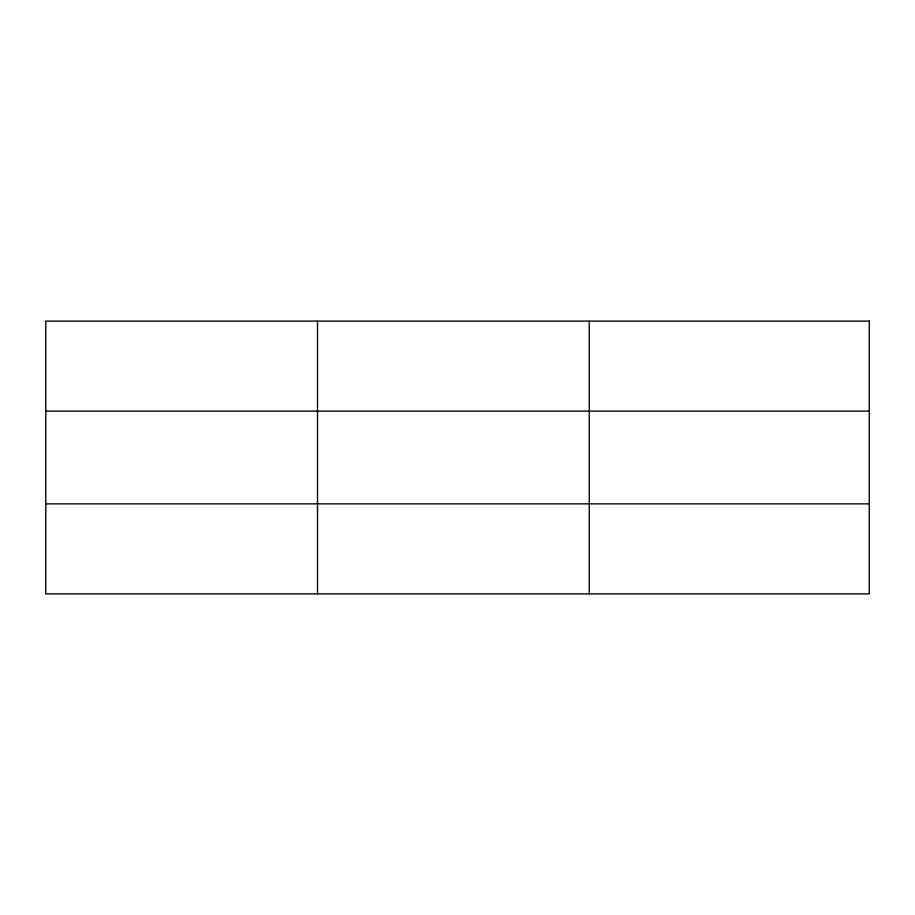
<?xml version="1.0" encoding="UTF-8"?>
<svg xmlns="http://www.w3.org/2000/svg" width="915" height="915" viewBox="0 0 915 915"><rect width="100%" height="100%" fill="white"/><g stroke="black" fill="none" stroke-linecap="round" stroke-linejoin="round"><path stroke-width="1.37" d="M317.505 593.881L317.505 321.119M589.26 593.881L589.26 321.119M45.75 411.132L869.25 411.132M45.75 503.868L869.25 503.868M869.25 321.119L869.25 593.881L45.75 593.881L45.75 321.119L869.25 321.119"/></g></svg>
